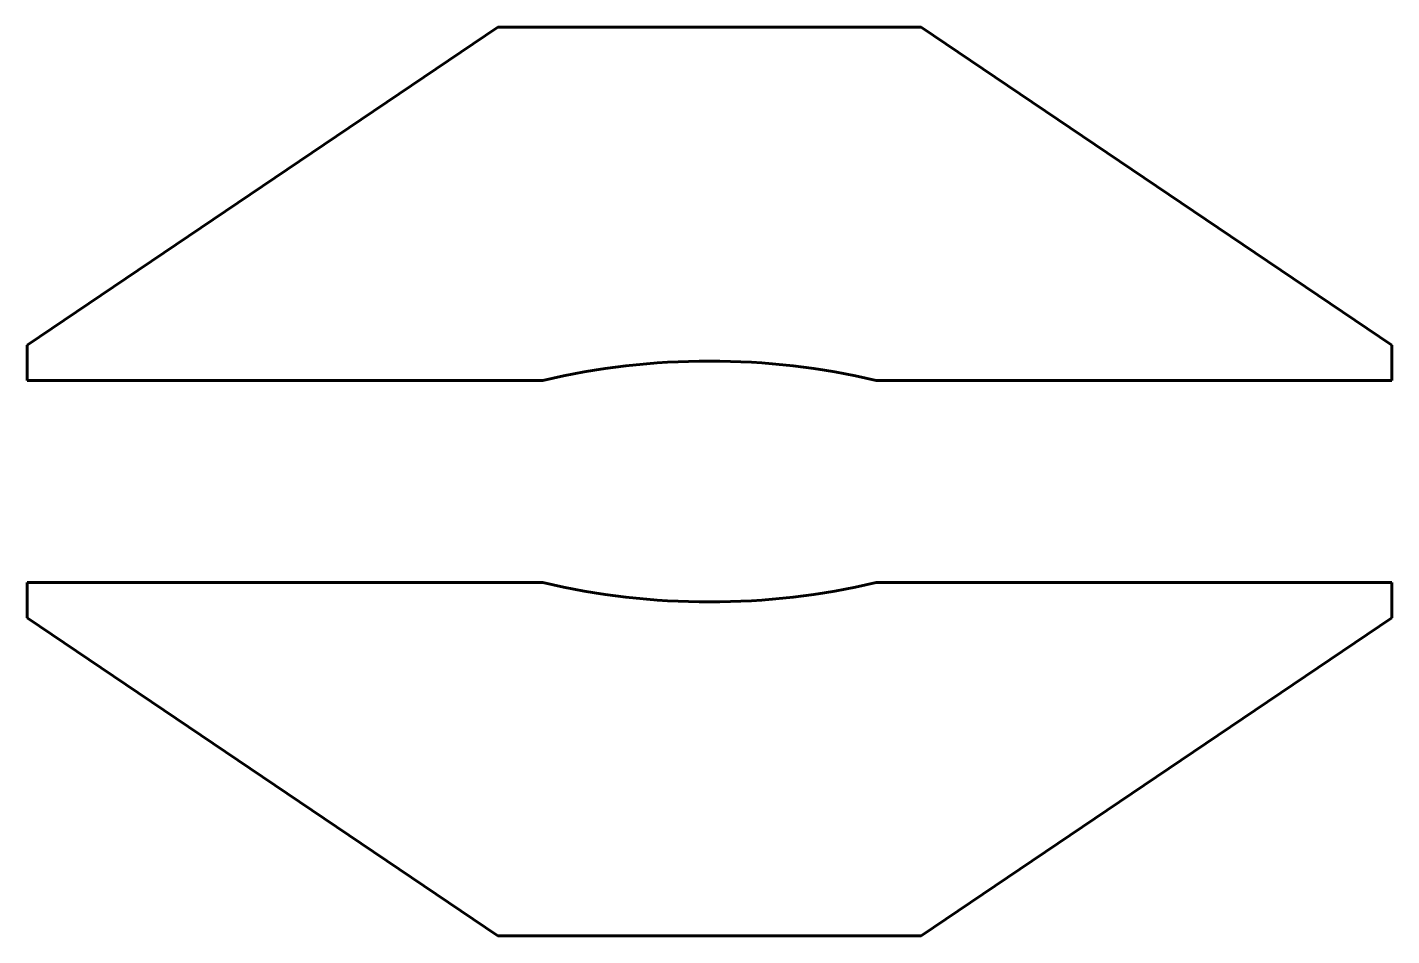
# Model space of a CAD drawing. Header units: millimetres. Extents: x -32 to 741, y -228 to 287.
import ezdxf

# ---------------------------------------------------------------- set-up
doc = ezdxf.new("R2010")
doc.units = ezdxf.units.MM
doc.linetypes.add('K5LT_BASIC', pattern=[0])

msp = doc.modelspace()

# ---------------------------------------------------------------- linework, layer by layer
at = {"color": 5, "linetype": 'K5LT_BASIC', "lineweight": 60, "true_color": 0x0000ff}
for p, q in [((234.75, 286.65), (-31.75, 106.65)), ((234.75, 286.65), (474.75, 286.65)), ((474.75, 286.65), (741.25, 106.65)), ((-31.75, 86.65), (-31.75, 106.65)), ((741.25, 86.65), (741.25, 106.65)), ((-31.75, 86.65), (260.42, 86.65)), ((449.08, 86.65), (741.25, 86.65)), ((-31.75, -27.78), (260.42, -27.78)), ((-31.75, -27.78), (-31.75, -47.78)), ((449.08, -27.78), (741.25, -27.78)), ((741.25, -27.78), (741.25, -47.78)), ((234.75, -227.78), (-31.75, -47.78)), ((474.75, -227.78), (741.25, -47.78)), ((234.75, -227.78), (474.75, -227.78))]:
    msp.add_line(p, q, dxfattribs=at)
for centre, start, end in [((354.75, -312.35), 76.69797, 103.30203), ((354.75, 371.22), 256.69797, 283.30203)]:
    msp.add_arc(centre, 410, start, end, dxfattribs=at)

doc.saveas('drawing.dxf')
